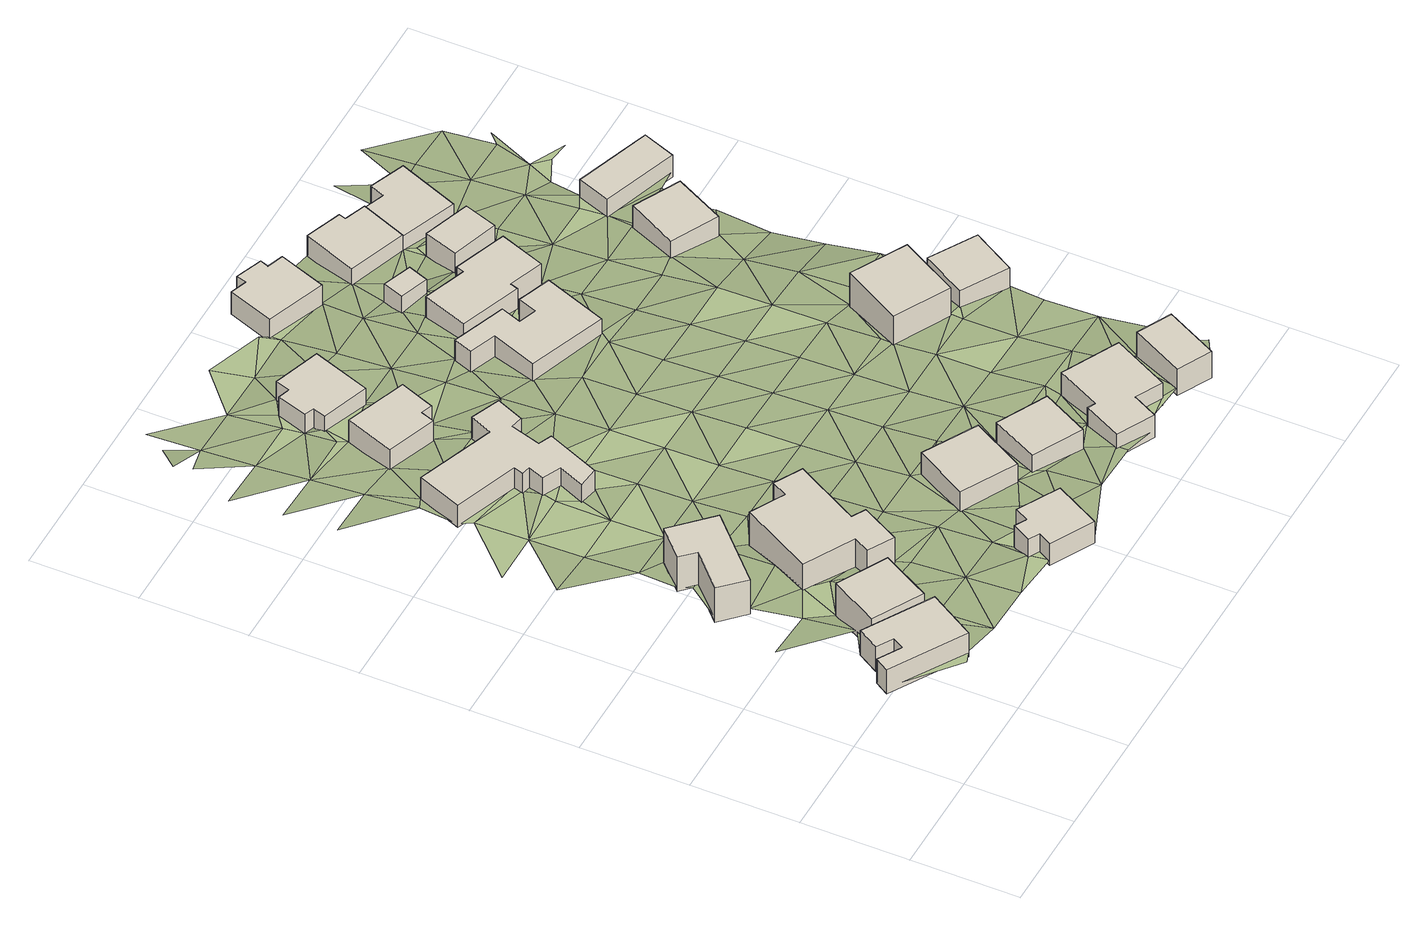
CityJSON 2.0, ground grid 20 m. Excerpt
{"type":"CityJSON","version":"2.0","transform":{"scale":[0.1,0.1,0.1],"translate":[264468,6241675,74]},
"CityObjects":{
"building1":{"type":"Building","attributes":{"osm_address":"16 Haig Road University Estate Cape Town","osm_building":"house","osm_building:levels":"1","footprint":{"type":"Polygon"},"plus_code":"4FRW3F62+CP6","ground_height":89.58,"building_height":4.1,"roof_height":93.68},"geometry":[{"type":"Solid","lod":"1","boundaries":[[[[0,1,2,3]],[[1,4,5,2]],[[4,6,7,5]],[[6,8,9,7]],[[8,10,11,9]],[[10,12,13,11]],[[12,14,15,13]],[[14,0,3,15]],[[3,2,5,7,9,11,13,15]],[[14,12,10,8,6,4,1,0]]]]}]},
"building2":{"type":"Building","attributes":{"osm_address":"14 Haig Road University Estate Cape Town","osm_building":"house","osm_building:levels":"2","footprint":{"type":"Polygon"},"plus_code":"4FRW3F62+FP4","ground_height":87.24,"building_height":6.9,"roof_height":94.14},"geometry":[{"type":"Solid","lod":"1","boundaries":[[[[16,17,18,19]],[[17,20,21,18]],[[20,22,23,21]],[[22,16,19,23]],[[19,18,21,23]],[[22,20,17,16]]]]}]},
"building3":{"type":"Building","attributes":{"osm_address":"30 Rhodes Avenue University Estate Cape Town","osm_building":"house","osm_building:levels":"2","footprint":{"type":"Polygon"},"plus_code":"4FRW3F62+HP4","ground_height":85.38,"building_height":6.9,"roof_height":92.28},"geometry":[{"type":"Solid","lod":"1","boundaries":[[[[24,25,26,27]],[[25,28,29,26]],[[28,30,31,29]],[[30,32,33,31]],[[32,34,35,33]],[[34,24,27,35]],[[27,26,29,31,33,35]],[[34,32,30,28,25,24]]]]}]},
"building4":{"type":"Building","attributes":{"osm_address":"32 Rhodes Avenue University Estate Cape Town","osm_building":"house","osm_building:levels":"2","footprint":{"type":"Polygon"},"plus_code":"4FRW3F62+GQG","ground_height":85.2,"building_height":6.9,"roof_height":92.1},"geometry":[{"type":"Solid","lod":"1","boundaries":[[[[36,37,38,39]],[[37,40,41,38]],[[40,42,43,41]],[[42,44,45,43]],[[44,46,47,45]],[[46,48,49,47]],[[48,50,51,49]],[[50,52,53,51]],[[52,54,55,53]],[[54,36,39,55]],[[39,38,41,43,45,47,49,51,53,55]],[[54,52,50,48,46,44,42,40,37,36]]]]}]},
"building5":{"type":"Building","attributes":{"osm_address":"15 Haig Road University Estate Cape Town","osm_building":"house","osm_building:levels":"1","footprint":{"type":"Polygon"},"plus_code":"4FRW3F62+9VR","ground_height":87.53,"building_height":4.1,"roof_height":91.63},"geometry":[{"type":"Solid","lod":"1","boundaries":[[[[56,57,58,59]],[[57,60,61,58]],[[60,62,63,61]],[[62,64,65,63]],[[64,66,67,65]],[[66,68,69,67]],[[68,70,71,69]],[[70,56,59,71]],[[59,58,61,63,65,67,69,71]],[[70,68,66,64,62,60,57,56]]]]}]},
"building6":{"type":"Building","attributes":{"osm_address":"7 Beatty Road University Estate Cape Town","osm_building":"house","osm_building:levels":"1","footprint":{"type":"Polygon"},"plus_code":"4FRW3F62+PQ7","ground_height":83.27,"building_height":4.1,"roof_height":87.37},"geometry":[{"type":"Solid","lod":"1","boundaries":[[[[72,73,74,75]],[[73,76,77,74]],[[76,78,79,77]],[[78,80,81,79]],[[80,82,83,81]],[[82,84,85,83]],[[84,86,87,85]],[[86,88,89,87]],[[88,90,91,89]],[[90,92,93,91]],[[92,94,95,93]],[[94,96,97,95]],[[96,98,99,97]],[[98,100,101,99]],[[100,102,103,101]],[[102,72,75,103]],[[75,74,77,79,81,83,85,87,89,91,93,95,97,99,101,103]],[[102,100,98,96,94,92,90,88,86,84,82,80,78,76,73,72]]]]}]},
"building7":{"type":"Building","attributes":{"osm_address":"5 Beatty Road University Estate Cape Town","osm_building":"house","osm_building:levels":"1","footprint":{"type":"Polygon"},"plus_code":"4FRW3F62+QQW","ground_height":81.38,"building_height":4.1,"roof_height":85.48},"geometry":[{"type":"Solid","lod":"1","boundaries":[[[[104,105,106,107]],[[105,108,109,106]],[[108,110,111,109]],[[110,112,113,111]],[[112,114,115,113]],[[114,104,107,115]],[[107,106,109,111,113,115]],[[114,112,110,108,105,104]]]]}]},
"building8":{"type":"Building","attributes":{"osm_address":"34 Haig Road University Estate Cape Town","osm_building":"house","osm_building:levels":"1","footprint":{"type":"Polygon"},"plus_code":"4FRW3F62+FV9","ground_height":85.65,"building_height":4.1,"roof_height":89.75},"geometry":[{"type":"Solid","lod":"1","boundaries":[[[[116,117,118,119]],[[117,120,121,118]],[[120,122,123,121]],[[122,116,119,123]],[[119,118,121,123]],[[122,120,117,116]]]]}]},
"building9":{"type":"Building","attributes":{"osm_address":"3 Beatty Road University Estate Cape Town","osm_building":"house","osm_building:levels":"1","footprint":{"type":"Polygon"},"plus_code":"4FRW3F62+VQ5","ground_height":79.4,"building_height":4.1,"roof_height":83.5},"geometry":[{"type":"Solid","lod":"1","boundaries":[[[[124,125,126,127]],[[125,128,129,126]],[[128,130,131,129]],[[130,132,133,131]],[[132,134,135,133]],[[134,136,137,135]],[[136,138,139,137]],[[138,124,127,139]],[[127,126,129,131,133,135,137,139]],[[138,136,134,132,130,128,125,124]]]]}]},
"building10":{"type":"Building","attributes":{"osm_address":"University Estate Cape Town","osm_building":"house","osm_building:levels":"1","footprint":{"type":"Polygon"},"plus_code":"4FRW3F62+CXJ","ground_height":85.42,"building_height":4.1,"roof_height":89.52},"geometry":[{"type":"Solid","lod":"1","boundaries":[[[[140,141,142,143]],[[141,144,145,142]],[[144,146,147,145]],[[146,140,143,147]],[[143,142,145,147]],[[146,144,141,140]]]]}]},
"building11":{"type":"Building","attributes":{"osm_address":"University Estate Cape Town","osm_building":"house","osm_building:levels":"1","footprint":{"type":"Polygon"},"plus_code":"4FRW3F63+C22","ground_height":85.02,"building_height":4.1,"roof_height":89.12},"geometry":[{"type":"Solid","lod":"1","boundaries":[[[[148,149,150,151]],[[149,152,153,150]],[[152,154,155,153]],[[154,156,157,155]],[[156,158,159,157]],[[158,160,161,159]],[[160,162,163,161]],[[162,148,151,163]],[[151,150,153,155,157,159,161,163]],[[162,160,158,156,154,152,149,148]]]]}]},
"building12":{"type":"Building","attributes":{"osm_address":"4 Haig Road University Estate Cape Town","osm_building":"house","osm_building:levels":"1","footprint":{"type":"Polygon"},"plus_code":"4FRW3F62+PWV","ground_height":80.5,"building_height":4.1,"roof_height":84.6},"geometry":[{"type":"Solid","lod":"1","boundaries":[[[[164,165,166,167]],[[165,168,169,166]],[[168,170,171,169]],[[170,172,173,171]],[[172,174,175,173]],[[174,176,177,175]],[[176,178,179,177]],[[178,180,181,179]],[[180,182,183,181]],[[182,164,167,183]],[[167,166,169,171,173,175,177,179,181,183]],[[182,180,178,176,174,172,170,168,165,164]]]]}]},
"building13":{"type":"Building","attributes":{"osm_address":"39 Hackney Lane University Estate Cape Town","osm_building":"house","osm_building:levels":"1","footprint":{"type":"Polygon"},"plus_code":"4FRW3F62+WV4","ground_height":77.69,"building_height":4.1,"roof_height":81.79},"geometry":[{"type":"Solid","lod":"1","boundaries":[[[[184,185,186,187]],[[185,188,189,186]],[[188,190,191,189]],[[190,192,193,191]],[[192,194,195,193]],[[194,196,197,195]],[[196,198,199,197]],[[198,184,187,199]],[[187,186,189,191,193,195,197,199]],[[198,196,194,192,190,188,185,184]]]]}]},
"building14":{"type":"Building","attributes":{"osm_address":"40 Fryde Road University Estate Cape Town","osm_building":"house","osm_building:levels":"1","footprint":{"type":"Polygon"},"plus_code":"4FRW3F63+93V","ground_height":86.02,"building_height":4.1,"roof_height":90.12},"geometry":[{"type":"Solid","lod":"1","boundaries":[[[[200,201,202,203]],[[201,204,205,202]],[[204,206,207,205]],[[206,200,203,207]],[[203,202,205,207]],[[206,204,201,200]]]]}]},
"building15":{"type":"Building","attributes":{"osm_building":"garage","osm_building:levels":"1","footprint":{"type":"Polygon"},"plus_code":"4FRW3F62+RWP","ground_height":77.91,"building_height":4.1,"roof_height":82.01},"geometry":[{"type":"Solid","lod":"1","boundaries":[[[[208,209,210,211]],[[209,212,213,210]],[[212,214,215,213]],[[214,208,211,215]],[[211,210,213,215]],[[214,212,209,208]]]]}]},
"building16":{"type":"Building","attributes":{"osm_address":"2 Haig Road University Estate Cape Town","osm_building":"house","osm_building:levels":"1","footprint":{"type":"Polygon"},"plus_code":"4FRW3F62+QWX","ground_height":79.79,"building_height":4.1,"roof_height":83.89},"geometry":[{"type":"Solid","lod":"1","boundaries":[[[[216,217,218,219]],[[217,220,221,218]],[[220,222,223,221]],[[222,224,225,223]],[[224,226,227,225]],[[226,228,229,227]],[[228,230,231,229]],[[230,216,219,231]],[[219,218,221,223,225,227,229,231]],[[230,228,226,224,222,220,217,216]]]]}]},
"building17":{"type":"Building","attributes":{"osm_address":"33 Rhodes Avenue University Estate Cape Town","osm_building":"house","osm_building:levels":"2","footprint":{"type":"Polygon"},"plus_code":"4FRW3F63+H36","ground_height":81.23,"building_height":6.9,"roof_height":88.13},"geometry":[{"type":"Solid","lod":"1","boundaries":[[[[232,233,234,235]],[[233,236,237,234]],[[236,238,239,237]],[[238,232,235,239]],[[235,234,237,239]],[[238,236,233,232]]]]}]},
"building18":{"type":"Building","attributes":{"osm_address":"40 Hackney Lane University Estate Cape Town","osm_building":"house","osm_building:levels":"1","footprint":{"type":"Polygon"},"plus_code":"4FRW3F62+VXJ","ground_height":76.48,"building_height":4.1,"roof_height":80.58},"geometry":[{"type":"Solid","lod":"1","boundaries":[[[[240,241,242,243,244,245]],[[241,246,247,243,242]],[[246,248,249,247]],[[248,250,251,249]],[[250,252,253,251]],[[252,240,245,244,253]],[[244,243,247,249,251,253]],[[252,250,248,246,241,240]]]]}]},
"building19":{"type":"Building","attributes":{"osm_address":"University Estate Cape Town","osm_building":"house","osm_building:levels":"1","footprint":{"type":"Polygon"},"plus_code":"4FRW3F62+RXH","ground_height":78.49,"building_height":4.1,"roof_height":82.59},"geometry":[{"type":"Solid","lod":"1","boundaries":[[[[254,255,256,257]],[[255,258,259,256]],[[258,260,261,259]],[[260,254,257,261]],[[257,256,259,261]],[[260,258,255,254]]]]}]},
"building20":{"type":"Building","attributes":{"osm_address":"35 Rhodes Avenue University Estate Cape Town","osm_building":"house","osm_building:levels":"1","footprint":{"type":"Polygon"},"plus_code":"4FRW3F63+G3X","ground_height":81.39,"building_height":4.1,"roof_height":85.49},"geometry":[{"type":"Solid","lod":"1","boundaries":[[[[262,263,264,265]],[[263,266,267,264]],[[266,268,269,267]],[[268,262,265,269]],[[265,264,267,269]],[[268,266,263,262]]]]}]},
"building21":{"type":"Building","attributes":{"osm_address":"42 Ritchie Street University Estate Cape Town","osm_building":"house","osm_building:levels":"1","footprint":{"type":"Polygon"},"plus_code":"4FRW3F63+V2C","ground_height":76.25,"building_height":4.1,"roof_height":80.35},"geometry":[{"type":"Solid","lod":"1","boundaries":[[[[270,271,272,273]],[[271,274,275,272]],[[274,276,277,275]],[[276,278,279,277]],[[278,280,245,279]],[[280,270,273,245]],[[273,272,275,277,279,245]],[[280,278,276,274,271,270]]]]}]},
"building22":{"type":"Building","attributes":{"osm_address":"5 Haig Road University Estate Cape Town","osm_building":"house","osm_building:levels":"1","footprint":{"type":"Polygon"},"plus_code":"4FRW3F63+P37","ground_height":79,"building_height":4.1,"roof_height":83.1},"geometry":[{"type":"Solid","lod":"1","boundaries":[[[[281,282,283,284]],[[282,285,286,283]],[[285,287,288,286]],[[287,281,284,288]],[[284,283,286,288]],[[287,285,282,281]]]]}]},
"building23":{"type":"Building","attributes":{"osm_address":"3B Haig Road University Estate Cape Town","osm_building":"house","osm_building:levels":"1","footprint":{"type":"Polygon"},"plus_code":"4FRW3F63+Q46","ground_height":77.3,"building_height":4.1,"roof_height":81.4},"geometry":[{"type":"Solid","lod":"1","boundaries":[[[[289,290,291,292]],[[290,293,294,291]],[[293,295,296,294]],[[295,289,292,296]],[[292,291,294,296]],[[295,293,290,289]]]]}]},
"terrain1":{"type":"TINRelief","geometry":[{"type":"CompositeSurface","lod":"1","boundaries":[[[297,298,299]],[[300,301,302]],[[1,302,301]],[[300,303,304]],[[302,20,300]],[[305,1,298]],[[302,1,306]],[[20,303,300]],[[305,307,1]],[[307,306,1]],[[303,20,308]],[[308,309,303]],[[310,311,312]],[[313,306,307]],[[312,311,314]],[[315,307,305]],[[308,20,316]],[[316,20,313]],[[308,317,309]],[[318,319,320]],[[305,321,315]],[[314,28,320]],[[313,307,315]],[[322,319,318]],[[309,317,323]],[[313,324,316]],[[325,308,316]],[[325,316,324]],[[326,322,327]],[[324,313,328]],[[317,308,329]],[[330,318,320]],[[28,330,320]],[[315,331,313]],[[331,328,313]],[[321,332,315]],[[330,28,323]],[[317,329,323]],[[318,333,322]],[[332,321,334]],[[330,333,318]],[[335,331,315]],[[332,336,315]],[[337,338,339]],[[340,327,322]],[[328,331,335]],[[72,338,341]],[[323,329,342]],[[333,343,322]],[[334,344,332]],[[345,341,327]],[[335,315,336]],[[346,330,323]],[[322,343,347]],[[348,328,335]],[[349,350,339]],[[60,336,332]],[[338,72,339]],[[347,340,322]],[[37,329,351]],[[37,342,329]],[[342,346,323]],[[333,352,343]],[[330,353,333]],[[327,340,345]],[[56,336,60]],[[354,355,348]],[[56,60,57]],[[356,349,357]],[[352,333,358]],[[339,72,359]],[[360,348,335]],[[330,346,353]],[[343,352,361]],[[361,347,343]],[[362,340,347]],[[349,339,359]],[[335,336,363]],[[353,358,333]],[[56,363,336]],[[355,354,364]],[[359,72,365]],[[354,348,360]],[[342,37,366]],[[335,363,360]],[[365,72,102]],[[357,367,368]],[[366,346,342]],[[367,369,370]],[[366,37,364]],[[56,371,363]],[[349,359,105]],[[56,372,371]],[[357,349,132]],[[358,353,373]],[[364,354,366]],[[374,349,105]],[[359,365,375]],[[376,358,373]],[[377,378,372]],[[379,360,363]],[[353,346,380]],[[357,381,367]],[[132,349,374]],[[382,346,366]],[[354,360,383]],[[102,100,365]],[[371,384,363]],[[384,371,372]],[[353,380,373]],[[132,381,357]],[[375,365,100]],[[376,385,386]],[[346,382,380]],[[386,385,387]],[[354,383,366]],[[388,389,367]],[[360,379,383]],[[363,117,379]],[[374,105,390]],[[391,385,376]],[[374,390,132]],[[381,388,367]],[[387,385,391]],[[376,373,392]],[[372,393,384]],[[393,372,378]],[[394,375,100]],[[134,132,390]],[[382,366,395]],[[392,373,380]],[[132,130,381]],[[375,394,396]],[[375,396,397]],[[105,398,390]],[[100,98,394]],[[383,395,366]],[[399,391,376]],[[130,388,381]],[[393,400,384]],[[399,376,392]],[[117,401,379]],[[384,400,402]],[[105,403,398]],[[391,399,98]],[[404,388,130]],[[380,382,405]],[[395,406,382]],[[390,398,407]],[[130,128,404]],[[396,394,408]],[[409,383,379]],[[394,98,408]],[[378,410,393]],[[411,384,402]],[[393,410,400]],[[380,405,392]],[[401,117,411]],[[382,406,405]],[[412,402,400]],[[403,407,398]],[[404,413,388]],[[379,401,409]],[[399,408,98]],[[414,415,378]],[[378,415,410]],[[416,403,396]],[[417,395,383]],[[411,402,412]],[[416,396,408]],[[388,413,418]],[[395,417,406]],[[399,392,419]],[[383,409,417]],[[405,420,392]],[[407,403,421]],[[413,404,422]],[[408,399,423]],[[419,392,420]],[[416,421,403]],[[401,411,424]],[[407,421,422]],[[415,414,425]],[[424,411,412]],[[405,406,426]],[[427,410,415]],[[410,427,428]],[[401,424,409]],[[423,399,419]],[[416,408,429]],[[428,140,410]],[[406,417,426]],[[140,430,412]],[[423,429,408]],[[424,412,430]],[[431,420,405]],[[428,427,140]],[[418,413,432]],[[413,422,433]],[[434,422,421]],[[435,421,416]],[[417,409,436]],[[431,405,426]],[[416,429,435]],[[424,436,409]],[[422,434,433]],[[429,423,437]],[[433,432,413]],[[425,438,439]],[[427,440,149]],[[417,441,426]],[[140,427,149]],[[442,419,420]],[[443,420,431]],[[430,140,444]],[[424,430,444]],[[421,435,445]],[[441,417,436]],[[446,423,419]],[[447,434,421]],[[448,439,438]],[[442,420,443]],[[433,449,432]],[[450,431,426]],[[444,140,149]],[[435,451,445]],[[441,450,426]],[[421,445,447]],[[448,438,452]],[[436,424,453]],[[419,442,446]],[[435,454,451]],[[434,455,433]],[[444,456,424]],[[457,443,431]],[[449,433,455]],[[424,456,453]],[[457,431,450]],[[455,434,447]],[[458,441,436]],[[459,445,451]],[[448,452,460]],[[442,443,461]],[[444,149,462]],[[454,463,464]],[[445,465,447]],[[463,466,464]],[[436,453,458]],[[459,465,445]],[[467,451,454]],[[461,443,457]],[[448,460,468]],[[462,456,444]],[[450,441,469]],[[446,442,470]],[[468,462,149]],[[441,458,471]],[[452,472,460]],[[208,447,465]],[[467,454,464]],[[450,469,457]],[[469,441,471]],[[470,442,461]],[[473,465,459]],[[456,474,453]],[[455,447,475]],[[472,468,460]],[[475,447,208]],[[473,459,476]],[[464,165,467]],[[456,462,474]],[[476,459,477]],[[478,461,457]],[[479,446,470]],[[479,165,446]],[[453,480,458]],[[475,188,455]],[[457,469,478]],[[481,473,476]],[[482,475,208]],[[477,481,476]],[[483,484,467]],[[208,214,482]],[[485,206,486]],[[471,458,487]],[[488,453,474]],[[165,483,467]],[[468,472,489]],[[490,470,461]],[[462,468,489]],[[487,469,471]],[[480,453,488]],[[473,481,491]],[[492,472,206]],[[479,483,165]],[[461,478,490]],[[473,491,214]],[[474,462,489]],[[487,478,469]],[[475,248,188]],[[492,489,472]],[[493,479,470]],[[494,475,482]],[[494,482,214]],[[491,481,495]],[[470,490,493]],[[214,491,255]],[[480,488,496]],[[479,497,483]],[[495,481,216]],[[498,488,474]],[[499,474,489]],[[255,494,214]],[[500,478,487]],[[479,493,497]],[[490,478,501]],[[488,498,496]],[[498,474,499]],[[502,480,496]],[[495,260,491]],[[483,503,216]],[[487,504,500]],[[490,505,493]],[[487,233,504]],[[216,260,495]],[[255,506,494]],[[483,497,503]],[[501,478,500]],[[233,480,502]],[[505,497,493]],[[501,505,490]],[[506,255,254]],[[260,216,503]],[[494,506,507]],[[508,509,510]],[[504,511,500]],[[233,511,504]],[[233,502,512]],[[260,503,513]],[[505,514,497]],[[254,507,506]],[[260,513,254]],[[505,501,515]],[[503,497,516]],[[233,512,511]],[[509,508,276]],[[500,517,501]],[[513,507,254]],[[517,500,511]],[[516,497,514]],[[278,276,508]],[[518,513,503]],[[519,515,501]],[[516,520,503]],[[519,501,517]],[[513,518,507]],[[516,514,521]],[[518,503,520]],[[521,514,281]],[[515,519,522]],[[274,523,276]],[[520,516,524]],[[516,521,525]],[[274,507,526]],[[526,507,518]],[[515,522,281]],[[520,524,518]],[[525,521,281]],[[527,518,524]],[[274,526,528]],[[529,516,525]],[[526,518,530]],[[518,527,530]],[[528,531,274]],[[530,527,532]],[[530,533,526]],[[528,526,534]],[[531,528,534]],[[530,532,535]],[[526,533,534]],[[530,536,533]]]}]}
},
"vertices":[
[141,61,142],[193,148,142],[193,148,197],[141,61,197],[68,222,142],[68,222,197],[44,182,142],[44,182,197],[74,164,142],[74,164,197],[62,143,142],[62,143,197],[20,168,142],[20,168,197],[4,142,142],[4,142,197],
[188,165,129],[238,256,129],[238,256,201],[188,165,201],[146,305,129],[146,305,201],[97,215,129],[97,215,201],
[109,442,106],[224,554,106],[224,554,183],[109,442,183],[156,622,106],[156,622,183],[105,572,106],[105,572,183],[130,547,106],[130,547,183],[66,485,106],[66,485,183],
[384,482,104],[333,510,104],[333,510,181],[384,482,181],[317,481,104],[317,481,181],[254,515,104],[254,515,181],[181,382,104],[181,382,181],[273,332,104],[273,332,181],[257,302,104],[257,302,181],[305,276,104],[305,276,181],[343,347,104],[343,347,181],[318,361,104],[318,361,181],
[456,130,128],[442,104,128],[442,104,176],[456,130,176],[420,116,128],[420,116,176],[401,81,128],[401,81,176],[421,70,128],[421,70,176],[407,45,128],[407,45,176],[487,2,128],[487,2,176],[533,88,128],[533,88,176],
[135,1053,85],[102,969,85],[102,969,134],[135,1053,134],[222,926,85],[222,926,134],[217,908,85],[217,908,134],[233,904,85],[233,904,134],[222,874,85],[222,874,134],[256,858,85],[256,858,134],[235,810,85],[235,810,134],[275,806,85],[275,806,134],[317,905,85],[317,905,134],[292,916,85],[292,916,134],[309,972,85],[309,972,134],[332,967,85],[332,967,134],[354,1019,85],[354,1019,134],[300,1041,85],[300,1041,134],[281,999,85],[281,999,134],
[337,1185,65],[223,1227,65],[223,1227,115],[337,1185,115],[189,1136,65],[189,1136,115],[282,1102,65],[282,1102,115],[291,1128,65],[291,1128,115],[312,1120,65],[312,1120,115],
[624,281,110],[525,336,110],[525,336,158],[624,281,158],[470,238,110],[470,238,158],[570,183,110],[570,183,158],
[359,1352,53],[271,1382,53],[271,1382,95],[359,1352,95],[262,1355,53],[262,1355,95],[240,1362,53],[240,1362,95],[221,1306,53],[221,1306,95],[240,1299,53],[240,1299,95],[232,1275,53],[232,1275,95],[321,1244,53],[321,1244,95],
[738,212,104],[646,259,104],[646,259,155],[738,212,155],[601,172,104],[601,172,155],[693,125,104],[693,125,155],
[907,165,100],[802,218,100],[802,218,151],[907,165,151],[760,136,100],[760,136,151],[746,143,100],[746,143,151],[710,72,100],[710,72,151],[779,37,100],[779,37,151],[803,84,100],[803,84,151],[853,59,100],[853,59,151],
[627,966,57],[671,1084,57],[671,1084,106],[627,966,106],[609,1107,57],[609,1107,106],[596,1072,57],[596,1072,106],[563,1084,57],[563,1084,106],[577,1122,57],[577,1122,106],[477,1159,57],[477,1159,106],[464,1124,57],[464,1124,106],[514,1105,57],[514,1105,106],[482,1020,57],[482,1020,106],
[413,1464,28],[524,1423,28],[524,1423,78],[413,1464,78],[556,1511,28],[556,1511,78],[525,1522,28],[525,1522,78],[531,1538,28],[531,1538,78],[481,1557,28],[481,1557,78],[475,1538,28],[475,1538,78],[444,1549,28],[444,1549,78],
[932,145,102],[882,47,102],[882,47,161],[932,145,161],[945,15,102],[945,15,161],[995,113,102],[995,113,161],
[569,1333,39],[555,1294,39],[555,1294,80],[569,1333,80],[609,1275,39],[609,1275,80],[623,1313,39],[623,1313,80],
[738,1200,45],[639,1236,45],[639,1236,99],[738,1200,99],[634,1221,45],[634,1221,99],[555,1250,45],[555,1250,99],[524,1166,45],[524,1166,99],[637,1124,45],[637,1124,99],[642,1139,45],[642,1139,99],[707,1115,45],[707,1115,99],
[911,472,63],[971,581,63],[971,581,141],[911,472,141],[870,636,63],[870,636,141],[809,527,63],[809,527,141],
[733,1449,19],[693,1464,19],[693,1464,63],[693,1464,66],[733,1449,66],[733,1449,63],[697,1477,19],[697,1477,66],[630,1502,19],[630,1502,66],[591,1402,19],[591,1402,66],[699,1363,19],[699,1363,66],
[788,1291,35],[701,1321,35],[701,1321,86],[788,1291,86],[679,1258,35],[679,1258,86],[767,1229,35],[767,1229,86],
[1020,419,62],[1067,500,62],[1067,500,115],[1020,419,115],[982,550,62],[982,550,115],[935,468,62],[935,468,115],
[699,1363,22],[804,1322,22],[804,1322,63],[699,1363,63],[849,1436,22],[849,1436,63],[783,1462,22],[783,1462,63],[772,1434,22],[772,1434,63],[733,1449,22],
[989,1002,41],[903,1046,41],[903,1046,91],[989,1002,91],[855,953,41],[855,953,91],[942,909,41],[942,909,91],
[936,1158,25],[914,1097,25],[914,1097,74],[936,1158,74],[1055,1048,25],[1055,1048,74],[1078,1109,25],[1078,1109,74],
[116,52,156],[141,61,156],[4,142,158],[116,251,143],[68,222,143],[97,215,143],[116,350,129],[17,350,138],[215,52,147],[188,165,142],[215,152,142],[181,382,127],[109,442,119],[66,485,118],[130,547,114],[116,549,114],[238,256,132],[105,572,114],[315,152,134],[215,350,127],[215,449,122],[116,747,99],[17,747,111],[116,648,106],[315,52,141],[116,847,96],[224,554,108],[257,302,127],[273,332,121],[17,847,97],[116,946,93],[305,276,126],[254,515,108],[215,648,100],[315,251,126],[401,81,140],[215,747,97],[407,45,140],[414,251,121],[414,152,128],[17,1145,78],[116,1045,85],[116,1145,73],[217,908,93],[102,969,93],[315,549,104],[215,847,98],[421,70,140],[222,926,93],[315,648,96],[222,874,98],[343,347,121],[116,1244,64],[17,1244,70],[317,481,112],[235,810,98],[315,747,94],[414,449,107],[318,361,121],[17,1343,60],[116,1343,54],[275,806,91],[189,1136,74],[414,350,113],[256,858,98],[233,904,93],[470,238,117],[384,482,107],[215,1045,83],[414,549,98],[116,1443,47],[65,1431,54],[94,1501,41],[55,1463,54],[513,152,125],[533,88,135],[315,847,91],[215,1244,65],[282,1102,73],[317,905,90],[487,2,142],[612,52,130],[513,350,110],[414,747,90],[215,1343,53],[414,648,93],[513,449,100],[570,183,121],[315,946,90],[292,916,90],[309,972,90],[215,1443,42],[116,1542,41],[232,1275,65],[332,967,90],[414,847,89],[612,152,121],[315,1045,85],[513,549,94],[312,1120,73],[291,1128,73],[315,1244,62],[414,946,83],[601,172,121],[612,350,104],[612,251,111],[337,1185,73],[271,1382,54],[513,747,86],[513,648,92],[321,1244,62],[414,1045,76],[612,449,93],[693,125,114],[624,281,111],[646,259,111],[315,1443,39],[711,52,124],[710,72,124],[414,1145,70],[612,549,90],[300,1518,38],[513,946,80],[513,847,84],[414,1244,60],[359,1352,54],[482,1020,71],[711,350,97],[779,37,120],[612,648,86],[746,143,114],[711,152,114],[464,1124,63],[711,251,104],[612,747,82],[404,1479,40],[414,1443,40],[414,1343,52],[477,1159,63],[711,449,89],[514,1105,63],[810,52,120],[803,84,120],[760,136,114],[711,549,85],[612,946,76],[612,847,77],[810,251,100],[513,1244,55],[627,966,76],[513,1343,46],[853,59,120],[413,1464,40],[711,648,81],[524,1166,63],[882,47,120],[810,449,87],[577,1122,58],[524,1423,37],[810,350,88],[711,747,77],[809,527,80],[555,1250,55],[909,152,109],[711,847,72],[909,251,94],[563,1084,65],[609,1107,58],[555,1294,46],[596,1072,65],[637,1124,58],[907,165,109],[810,648,74],[711,946,63],[810,549,80],[932,145,109],[609,1275,53],[909,350,84],[591,1402,33],[612,1244,53],[634,1221,53],[810,747,73],[711,1045,57],[911,472,82],[639,1236,53],[612,1343,39],[707,1115,54],[642,1139,58],[1008,52,117],[945,15,120],[870,636,68],[909,449,82],[1008,251,86],[810,847,70],[679,1258,45],[1008,152,102],[810,946,57],[699,1363,35],[711,1244,45],[935,468,82],[810,1045,49],[1020,419,74],[1008,350,82],[909,747,62],[909,847,49],[982,550,63],[810,1145,41],[909,648,68],[855,953,57],[711,1343,35],[804,1322,29],[733,1449,25],[697,1477,25],[693,1464,25],[1008,648,61],[1008,549,63],[810,1244,35],[903,1046,45],[942,909,50],[914,1097,38],[1008,747,41],[909,1244,26],[1008,847,25],[909,1145,38],[909,1045,45],[1008,946,33],[810,1542,6],[936,1158,38],[1008,1045,41],[909,1343,18],[959,1222,22],[909,1443,11],[1055,1048,41],[981,1271,22],[909,1542,2],[1008,1244,22],[1008,1343,14],[1008,1443,2],[1047,1239,22],[1027,1364,14]
]}
